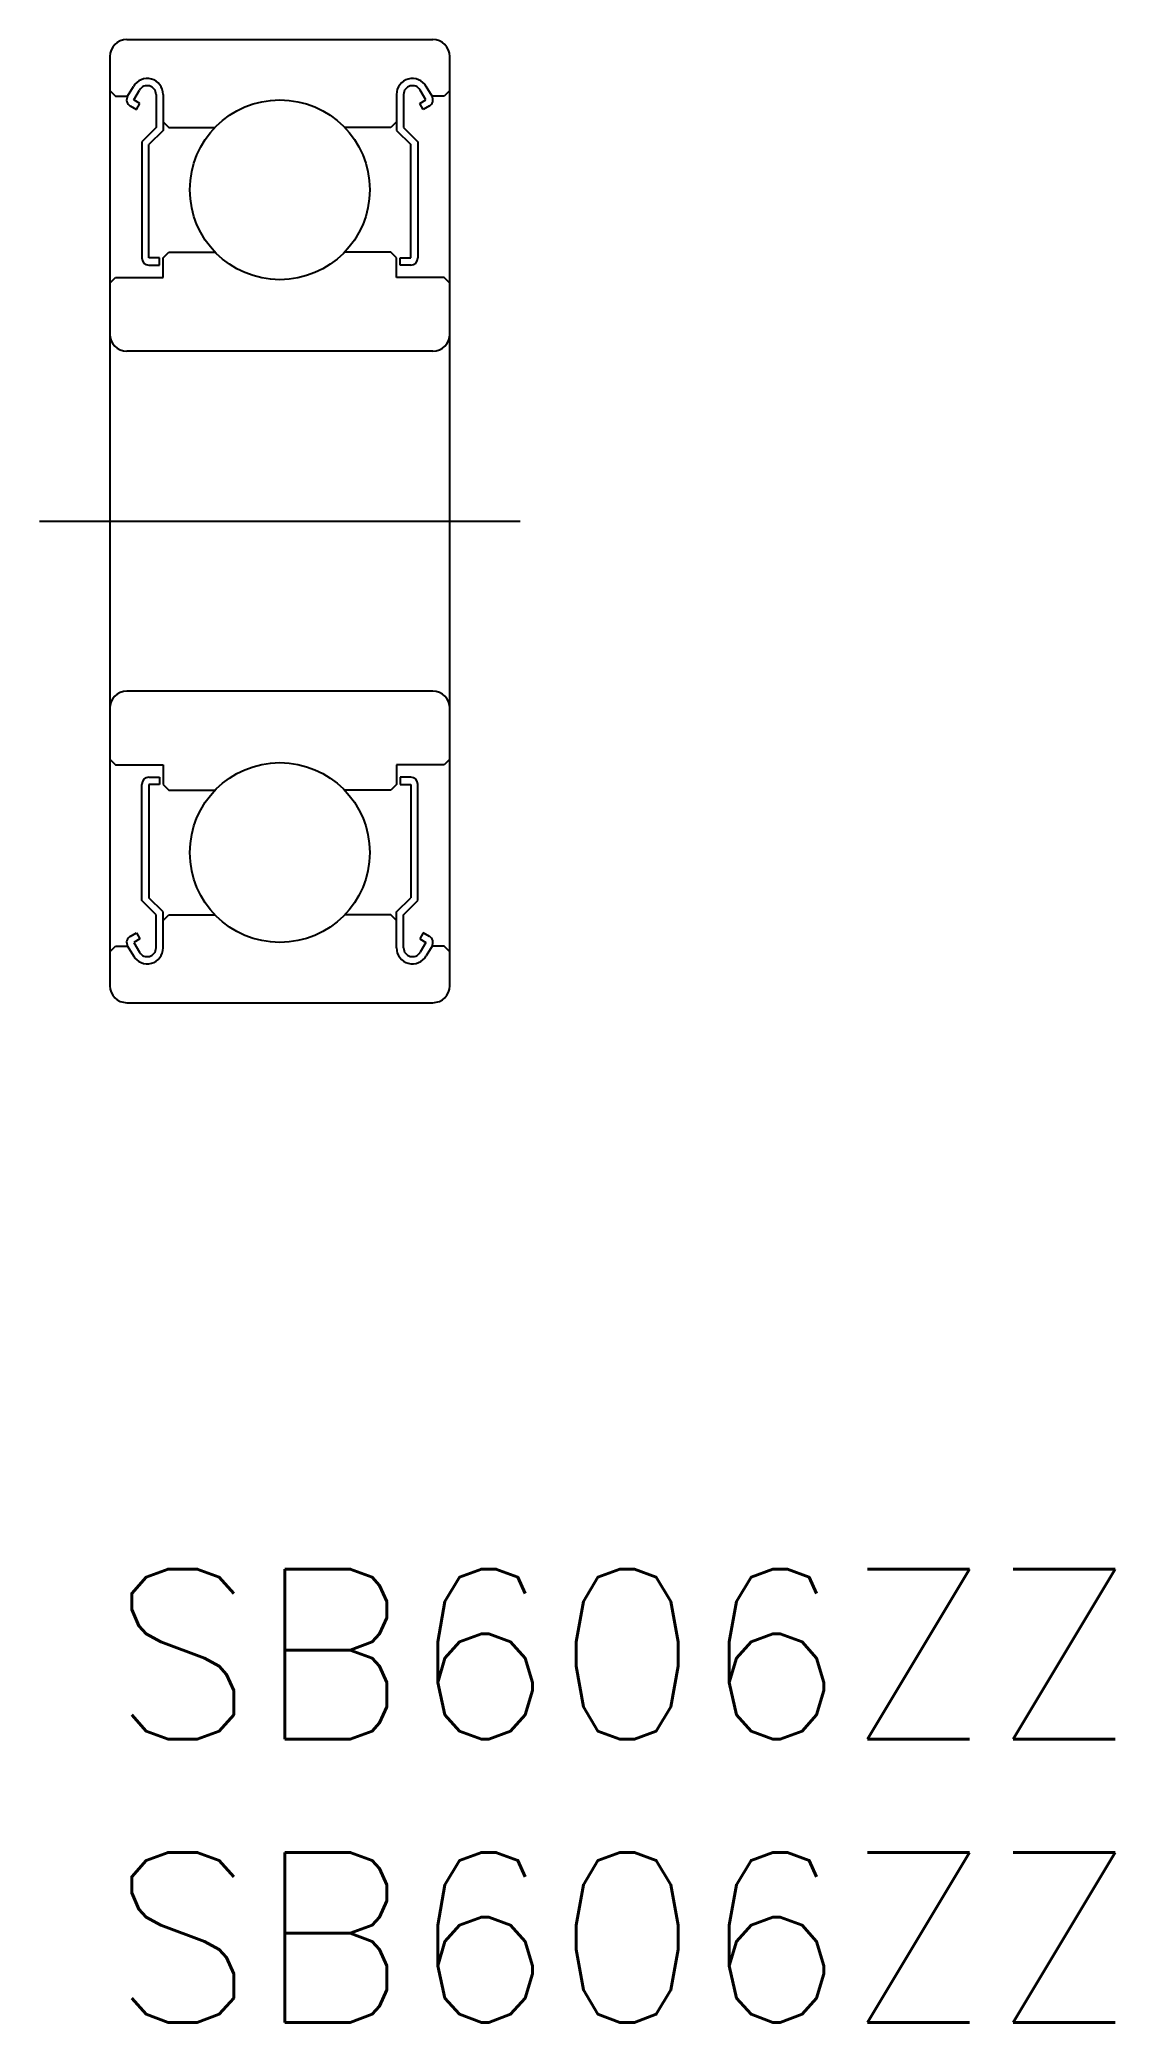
# Model space of a CAD drawing. Extents: x -1.2 to 17.7, y -8 to 27.
import ezdxf

# ---------------------------------------------------------------- set-up
doc = ezdxf.new("R2010")
doc.units = 0
doc.header["$LTSCALE"] = 0.5
doc.linetypes.add('CENTER', pattern=[50.8, 31.75, -6.35, 6.35, -6.35])
for name, color, linetype in [('MSM_CENTER', 1, 'CENTER'), ('MSM_CONTINUOUS', 7, 'CONTINUOUS'), ('MSM_PART_NUMBER', 7, 'CONTINUOUS')]:
    doc.layers.add(name, color=color, linetype=linetype)
doc.styles.get("Standard").update_dxf_attribs({"font": 'txt.shx', "height": 1, "bigfont": 'bigfont.shx'})

# ---------------------------------------------------------------- blocks, each defined once
blk = doc.blocks.new('*U6')
at = {"layer": 'MSM_PART_NUMBER'}
blk.add_text('SB606ZZ', height=3, dxfattribs=at).set_placement((0, -3))
blk = doc.blocks.new('*U7')
at = {"layer": 'MSM_PART_NUMBER'}
blk.add_text('SB606ZZ', height=3, dxfattribs=at).set_placement((0, -8))

msp = doc.modelspace()

# ---------------------------------------------------------------- linework, layer by layer
at = {"layer": 'MSM_CENTER'}
msp.add_line((-1.238, 18.5), (7.241, 18.5), dxfattribs=at)
at = {"layer": 'MSM_CONTINUOUS'}
for p, q in [((0.3, 27), (5.7, 27)), ((0, 26.7), (0, 10.3)), ((6, 10.3), (6, 26.7)), ((0, 26.1), (0.1, 26)), ((0.1, 26), (0.314, 26)), ((0.314, 26), (0.416, 26.173)), ((0.423, 25.937), (0.525, 26.11)), ((0.531, 25.874), (0.423, 25.937)), ((0.816, 26.032), (0.816, 25.45)), ((0.942, 26.032), (0.942, 25.398)), ((5.058, 26.032), (5.058, 25.398)), ((5.184, 26.032), (5.184, 25.45)), ((5.469, 25.874), (5.577, 25.937)), ((5.577, 25.937), (5.475, 26.11)), ((5.686, 26), (5.584, 26.173)), ((5.9, 26), (5.686, 26)), ((6, 26.1), (5.9, 26)), ((0.36, 25.829), (0.469, 25.766)), ((0.469, 25.766), (0.531, 25.874)), ((0.942, 25.55), (1.042, 25.45)), ((5.058, 25.55), (4.958, 25.45)), ((5.531, 25.766), (5.469, 25.874)), ((5.64, 25.829), (5.531, 25.766)), ((0.816, 25.45), (0.565, 25.199)), ((0.942, 25.398), (0.691, 25.147)), ((1.042, 25.45), (1.855, 25.45)), ((4.958, 25.45), (4.145, 25.45)), ((5.058, 25.398), (5.309, 25.147)), ((5.184, 25.45), (5.435, 25.199)), ((0.565, 25.199), (0.565, 23.146)), ((0.691, 23.146), (0.691, 25.147)), ((5.309, 23.146), (5.309, 25.147)), ((5.435, 25.199), (5.435, 23.146)), ((0.879, 23.146), (0.691, 23.146)), ((0.879, 23.02), (0.879, 23.146)), ((0.942, 23.15), (1.042, 23.25)), ((0.942, 22.8), (0.942, 23.15)), ((1.042, 23.25), (1.855, 23.25)), ((4.958, 23.25), (4.145, 23.25)), ((5.058, 23.15), (4.958, 23.25)), ((5.058, 22.8), (5.058, 23.15)), ((5.121, 23.02), (5.121, 23.146)), ((5.121, 23.146), (5.309, 23.146)), ((0, 22.7), (0.1, 22.8)), ((0.1, 22.8), (0.942, 22.8)), ((0.691, 23.02), (0.879, 23.02)), ((5.9, 22.8), (5.058, 22.8)), ((5.309, 23.02), (5.121, 23.02)), ((6, 22.7), (5.9, 22.8)), ((5.7, 21.5), (0.3, 21.5)), ((3, 21.5), (3, 21.5)), ((4.35, 21.5), (4.35, 21.5)), ((5.7, 15.5), (0.3, 15.5)), ((0, 14.3), (0.1, 14.2)), ((0.1, 14.2), (0.942, 14.2)), ((0.942, 14.2), (0.942, 13.85)), ((5.9, 14.2), (5.058, 14.2)), ((5.058, 14.2), (5.058, 13.85)), ((6, 14.3), (5.9, 14.2)), ((0.565, 11.801), (0.565, 13.854)), ((0.691, 13.98), (0.879, 13.98)), ((0.691, 13.854), (0.691, 11.853)), ((0.879, 13.854), (0.691, 13.854)), ((0.879, 13.98), (0.879, 13.854)), ((0.942, 13.85), (1.042, 13.75)), ((1.042, 13.75), (1.855, 13.75)), ((4.958, 13.75), (4.145, 13.75)), ((5.058, 13.85), (4.958, 13.75)), ((5.121, 13.98), (5.121, 13.854)), ((5.309, 13.98), (5.121, 13.98)), ((5.121, 13.854), (5.309, 13.854)), ((5.309, 13.854), (5.309, 11.853)), ((5.435, 11.801), (5.435, 13.854)), ((0.816, 11.55), (0.565, 11.801)), ((0.942, 11.602), (0.691, 11.853)), ((0.942, 10.968), (0.942, 11.602)), ((1.042, 11.55), (1.855, 11.55)), ((4.958, 11.55), (4.145, 11.55)), ((5.058, 11.602), (5.309, 11.853)), ((5.058, 10.968), (5.058, 11.602)), ((5.184, 11.55), (5.435, 11.801)), ((0.36, 11.171), (0.469, 11.234)), ((0.469, 11.234), (0.531, 11.126)), ((0.816, 10.968), (0.816, 11.55)), ((0.942, 11.45), (1.042, 11.55)), ((5.058, 11.45), (4.958, 11.55)), ((5.184, 10.968), (5.184, 11.55)), ((5.531, 11.234), (5.469, 11.126)), ((5.64, 11.171), (5.531, 11.234)), ((0, 10.9), (0.1, 11)), ((0.1, 11), (0.314, 11)), ((0.314, 11), (0.416, 10.827)), ((0.531, 11.126), (0.423, 11.063)), ((0.423, 11.063), (0.525, 10.89)), ((5.469, 11.126), (5.577, 11.063)), ((5.577, 11.063), (5.475, 10.89)), ((5.686, 11), (5.584, 10.827)), ((5.9, 11), (5.686, 11)), ((6, 10.9), (5.9, 11)), ((0.3, 10), (5.7, 10))]:
    msp.add_line(p, q, dxfattribs=at)
for centre in [(3, 24.35), (3, 12.65)]:
    msp.add_circle(centre, 1.587, dxfattribs=at)
for centre, radius, start, end in [((0.3, 26.7), 0.3, 90, 180), ((5.7, 26.7), 0.3, 0, 90), ((0.66, 26.032), 0.282, 0, 150.0017), ((5.34, 26.032), 0.282, 29.9983, 180), ((0.423, 25.937), 0.126, 149.9926, 240.0026), ((0.66, 26.032), 0.156, 0, 150.0019), ((5.34, 26.032), 0.156, 29.9981, 180), ((5.577, 25.937), 0.126, 299.9974, 30.0074), ((0.691, 23.146), 0.126, 180.0001, 270), ((5.309, 23.146), 0.126, 270, 359.9999), ((0.3, 21.8), 0.3, 180, 270), ((5.7, 21.8), 0.3, 270, 0), ((0.3, 15.2), 0.3, 90, 180), ((5.7, 15.2), 0.3, 0, 90), ((0.691, 13.854), 0.126, 90, 179.9999), ((5.309, 13.854), 0.126, 0.0001, 90), ((0.423, 11.063), 0.126, 119.9974, 210.0074), ((0.66, 10.968), 0.282, 209.9983, 0), ((0.66, 10.968), 0.156, 209.9981, 0), ((5.34, 10.968), 0.282, 180, 330.0017), ((5.34, 10.968), 0.156, 180, 330.0019), ((5.577, 11.063), 0.126, 329.9926, 60.0026), ((0.3, 10.3), 0.3, 180, 270), ((5.7, 10.3), 0.3, 270, 0)]:
    msp.add_arc(centre, radius, start, end, dxfattribs=at)

# ---------------------------------------------------------------- block references
for name in ['*U6', '*U7']:
    msp.add_blockref(name, (0, 0), dxfattribs=at)

doc.saveas('drawing.dxf')
